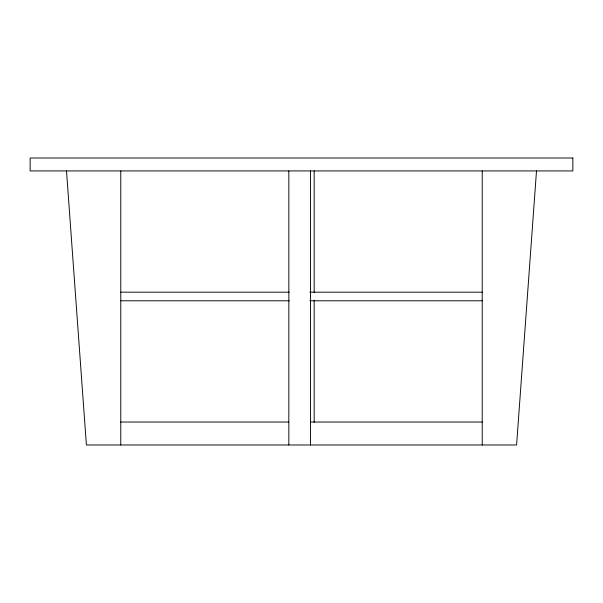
<?xml version="1.0" encoding="UTF-8"?>
<svg xmlns="http://www.w3.org/2000/svg" width="603" height="603" viewBox="0 0 603 603"><rect width="100%" height="100%" fill="white"/><g stroke="black" fill="none" stroke-linecap="round" stroke-linejoin="round"><path stroke-width="0.9" d="M536.497 170.928L516.598 444.984L86.402 444.984L66.503 170.928M120.773 292.176L289.342 292.176M309.919 292.176L482.227 292.176M120.773 300.784L289.342 300.784M309.919 300.784L482.227 300.784M120.773 422.025L288.701 422.025M310.545 422.025L482.227 422.025M482.227 170.928L482.227 444.984M314.163 170.928L314.163 292.636M314.163 300.158L314.163 422.409M310.545 170.928L310.545 444.984M288.837 170.928L288.837 444.984M120.773 170.928L120.773 444.984M572.85 158.016L30.15 158.016L30.15 170.928L572.85 170.928L572.85 158.016"/></g></svg>
